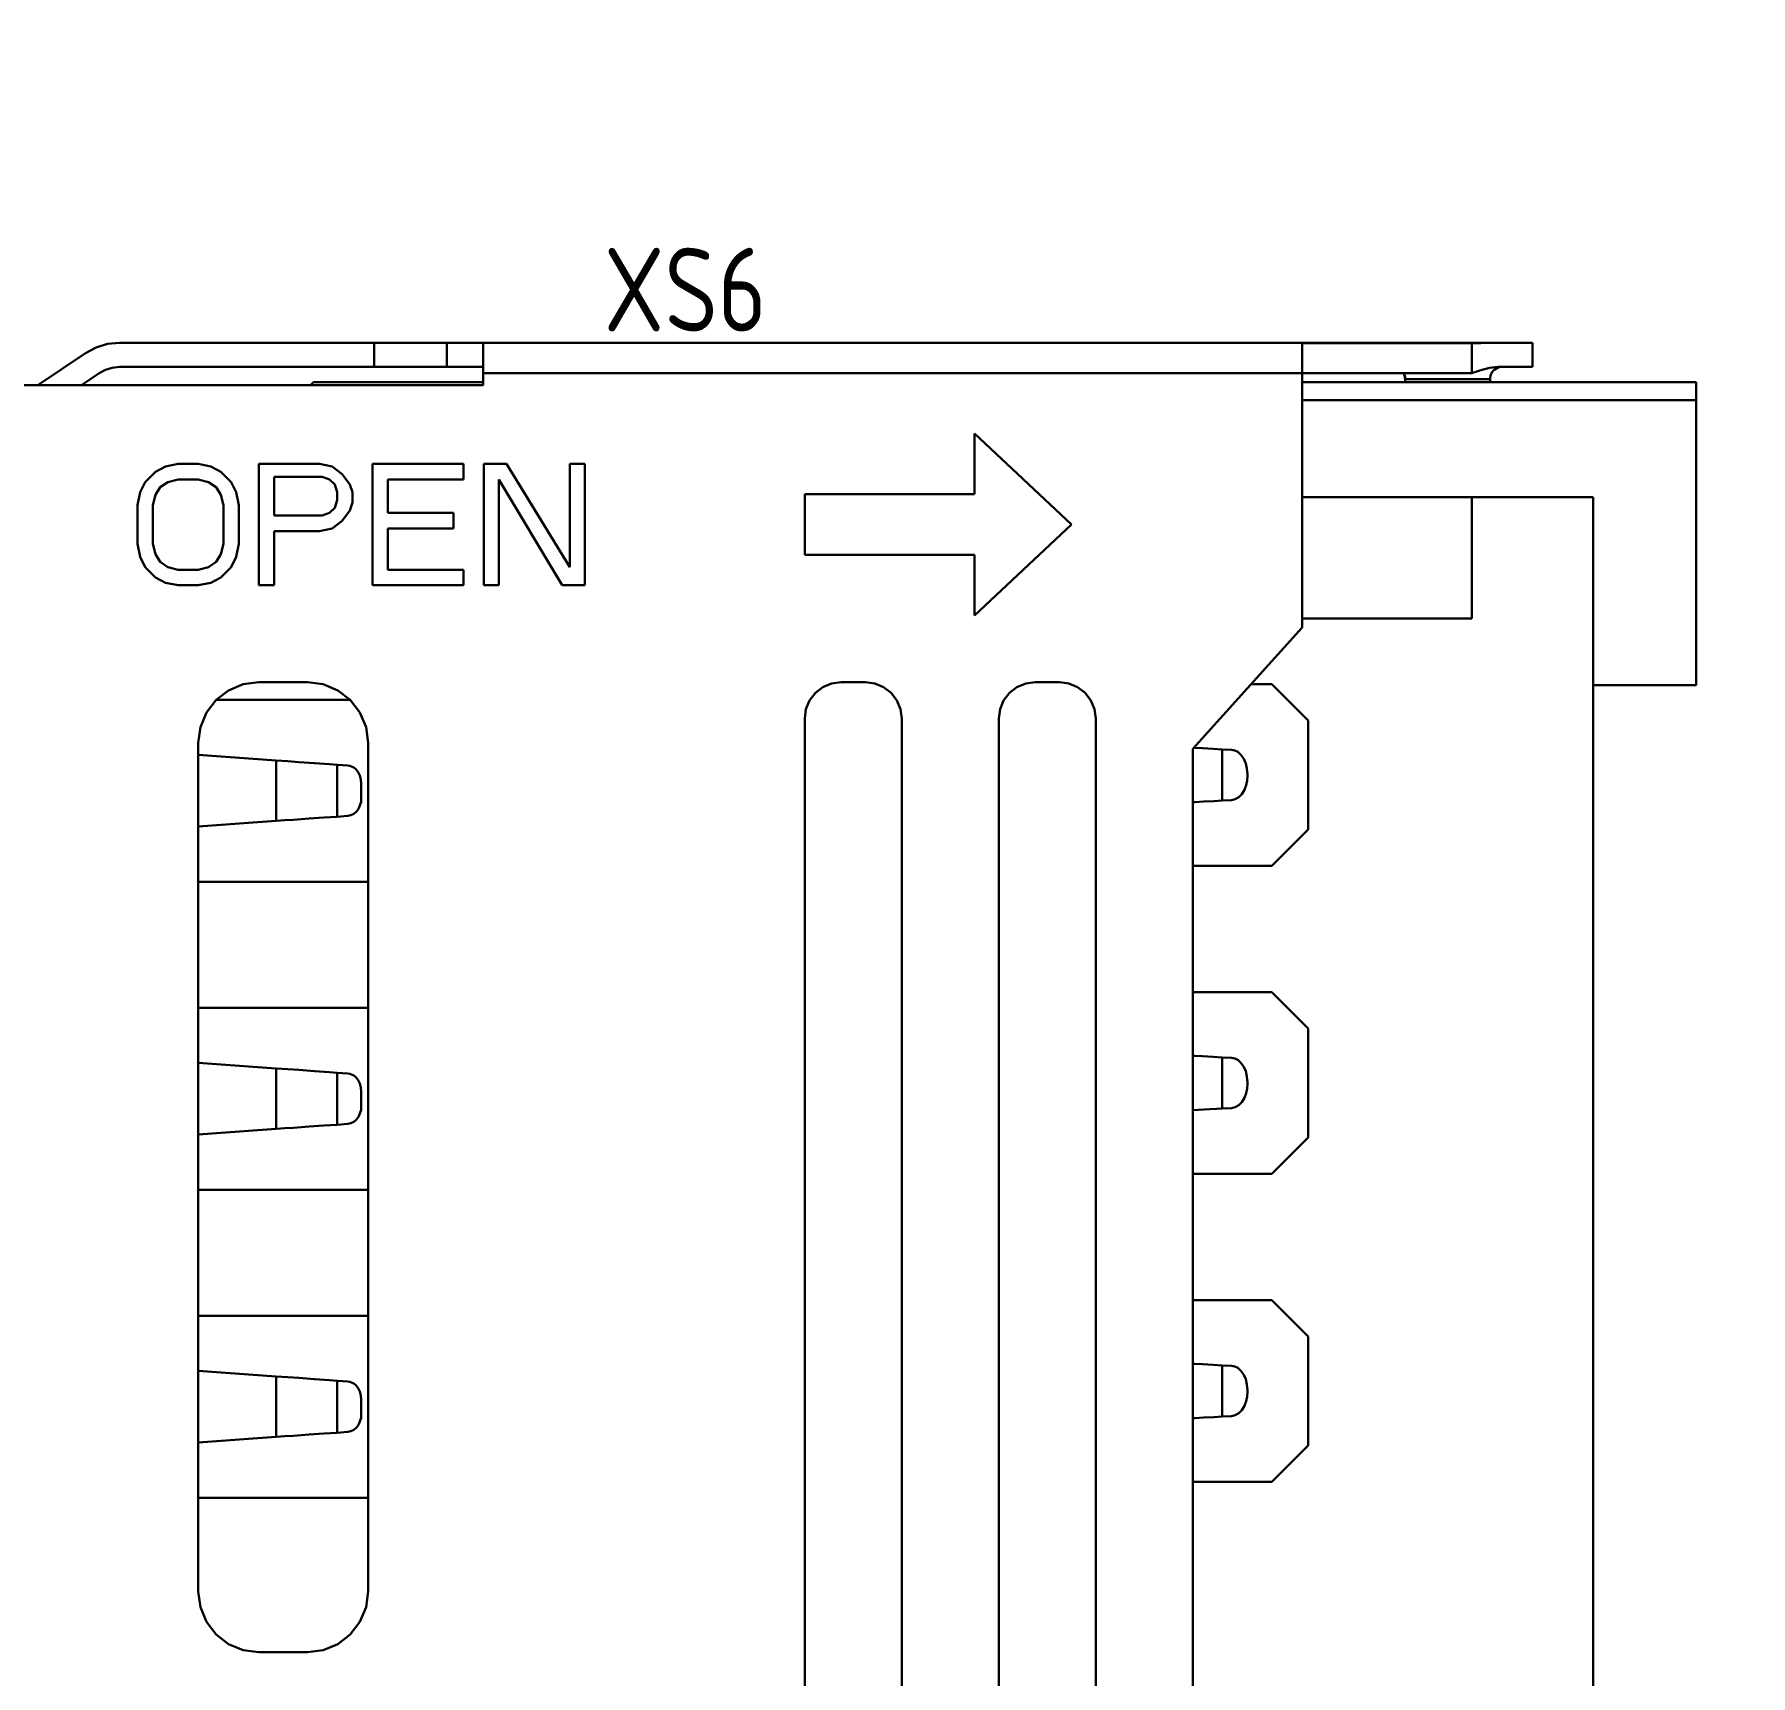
# Model space of a CAD drawing. Extents: x 346 to 4955, y 45 to 639.
# Drawn here: x 3518.2 to 3546.5, y 341.51 to 368.59 of the extents above; entities that cross this region are included whole.
import ezdxf

# ---------------------------------------------------------------- set-up
doc = ezdxf.new("R2010")
doc.units = 0
doc.header["$MEASUREMENT"] = 0
doc.layers.get('0').update_dxf_attribs({"linetype": 'CONTINUOUS'})
doc.layers.get('DEFPOINTS').update_dxf_attribs({"linetype": 'CONTINUOUS'})
doc.styles.add('GOST type A0', font='gost.TTF', dxfattribs={"oblique": 15, "height": 3.5})
doc.dimstyles.new('GOST type A', dxfattribs={"dimtxt": 3.5, "dimasz": 3, "dimexe": 2, "dimexo": 0, "dimgap": 1, "dimtad": 1, "dimtoh": 1, "dimtxsty": 'GOST type A0', "dimcen": 0, "dimazin": 2, "dimtfac": 1, "dimtmove": 0, "dimatfit": 3, "dimfxl": 1, "dimarcsym": 0})

# ---------------------------------------------------------------- blocks, each defined once
blk = doc.blocks.new('*D6')
at = {"color": 0, "lineweight": -2, "transparency": 16777216}
for p, q in [((3545.372, 570.79), (3571.552, 570.79)), ((3569.552, 567.79), (3569.552, 223.79)), ((3545.372, 220.79), (3571.552, 220.79))]:
    blk.add_line(p, q, dxfattribs=at)
at = {"color": 0, "transparency": 16777216}
for points in [[(3569.052, 567.79), (3570.052, 567.79), (3569.552, 570.79)], [(3569.052, 223.79), (3570.052, 223.79), (3569.552, 220.79)]]:
    blk.add_solid(points, dxfattribs=at)
at = {"layer": 'DEFPOINTS', "color": 0, "transparency": 16777216}
for p in [(3545.372, 570.79), (3545.372, 220.79), (3569.552, 220.79)]:
    blk.add_point(p, dxfattribs=at)
at = {"color": 0, "transparency": 16777216, "insert": (3566.8, 395.79), "char_height": 3.5, "attachment_point": 5, "rotation": 90, "style": 'GOST type A0'}
blk.add_mtext('350', dxfattribs=at)

msp = doc.modelspace()

# ---------------------------------------------------------------- linework, layer by layer
at = {"color": 7, "lineweight": 30}
for p, q in [((3519.214, 363.422), (3519.042, 363.33)), ((3519.214, 363.422), (3519.042, 363.33)), ((3519.214, 363.422), (3519.042, 363.33)), ((3519.214, 363.422), (3519.042, 363.33)), ((3519.404, 363.48), (3519.214, 363.422)), ((3519.404, 363.48), (3519.214, 363.422)), ((3519.404, 363.48), (3519.214, 363.422)), ((3519.404, 363.48), (3519.214, 363.422)), ((3519.6, 363.5), (3519.404, 363.48)), ((3519.6, 363.5), (3519.404, 363.48)), ((3519.6, 363.5), (3519.404, 363.48)), ((3519.6, 363.5), (3519.404, 363.48)), ((3542.9, 363.5), (3519.6, 363.5)), ((3523.8, 363.5), (3519.6, 363.5)), ((3542.9, 363.5), (3519.6, 363.5)), ((3523.8, 363.5), (3519.6, 363.5)), ((3523.8, 363.5), (3523.8, 363.1)), ((3523.8, 363.5), (3525, 363.5)), ((3523.8, 363.5), (3523.8, 363.1)), ((3523.8, 363.5), (3525, 363.5)), ((3525.156, 363.5), (3525, 363.5)), ((3525, 363.5), (3525, 363.1)), ((3525.156, 363.5), (3525, 363.5)), ((3525, 363.5), (3525, 363.1)), ((3525.3, 363.5), (3525.156, 363.5)), ((3525.3, 363.5), (3525.156, 363.5)), ((3525.424, 363.5), (3525.3, 363.5)), ((3525.424, 363.5), (3525.3, 363.5)), ((3525.52, 363.5), (3525.424, 363.5)), ((3525.52, 363.5), (3525.424, 363.5)), ((3525.58, 363.5), (3525.52, 363.5)), ((3525.58, 363.5), (3525.52, 363.5)), ((3525.58, 363.5), (3525.6, 363.5)), ((3525.58, 363.5), (3525.6, 363.5)), ((3525.6, 363.5), (3542.336, 363.5)), ((3525.6, 363.5), (3525.6, 363.484)), ((3525.6, 363.5), (3542.336, 363.5)), ((3525.6, 363.5), (3525.6, 363.484)), ((3525.6, 363.484), (3525.6, 363.13)), ((3525.6, 363.484), (3525.6, 363.434)), ((3525.6, 363.484), (3525.6, 363.13)), ((3525.6, 363.484), (3525.6, 363.434)), ((3525.6, 363.434), (3525.6, 363.354)), ((3525.6, 363.434), (3525.6, 363.354)), ((3541.9, 363.49), (3539.1, 363.49)), ((3539.1, 363.49), (3539.1, 363.444)), ((3541.9, 363.49), (3539.1, 363.49)), ((3539.1, 363.49), (3539.1, 363.444)), ((3539.1, 363.444), (3539.1, 363.136)), ((3539.1, 363.444), (3539.1, 363.366)), ((3539.1, 363.444), (3539.1, 363.136)), ((3539.1, 363.444), (3539.1, 363.366)), ((3542.05, 363.492), (3541.9, 363.49)), ((3542.05, 363.492), (3541.9, 363.49)), ((3541.9, 363.49), (3541.9, 363)), ((3541.9, 363.49), (3541.9, 363)), ((3542.196, 363.498), (3542.05, 363.492)), ((3542.196, 363.498), (3542.05, 363.492)), ((3542.336, 363.5), (3542.196, 363.498)), ((3542.336, 363.5), (3542.196, 363.498)), ((3542.568, 363.5), (3542.336, 363.5)), ((3542.568, 363.5), (3542.336, 363.5)), ((3542.748, 363.5), (3542.568, 363.5)), ((3542.748, 363.5), (3542.568, 363.5)), ((3542.86, 363.5), (3542.748, 363.5)), ((3542.86, 363.5), (3542.748, 363.5)), ((3542.86, 363.5), (3542.9, 363.5)), ((3542.86, 363.5), (3542.9, 363.5)), ((3542.9, 363.1), (3542.9, 363.5)), ((3542.9, 363.5), (3542.9, 363.1)), ((3542.9, 363.1), (3542.9, 363.5)), ((3542.9, 363.5), (3542.9, 363.1)), ((3519.042, 363.33), (3518.254, 362.8)), ((3519.042, 363.33), (3518.254, 362.8)), ((3519.042, 363.33), (3518.254, 362.8)), ((3519.042, 363.33), (3518.254, 362.8)), ((3525.6, 363.354), (3525.6, 363.25)), ((3525.6, 363.354), (3525.6, 363.25)), ((3525.6, 363.25), (3525.6, 363.13)), ((3525.6, 363.25), (3525.6, 363.13)), ((3525.6, 363.13), (3525.6, 363)), ((3525.6, 363.13), (3525.6, 363)), ((3539.1, 363.366), (3539.1, 363.26)), ((3539.1, 363.366), (3539.1, 363.26)), ((3539.1, 363.26), (3539.1, 363.136)), ((3539.1, 363.26), (3539.1, 363.136)), ((3539.1, 363.136), (3539.1, 363)), ((3539.1, 363.136), (3539.1, 363)), ((3519.264, 362.998), (3518.972, 362.8)), ((3519.264, 362.998), (3518.972, 362.8)), ((3519.368, 363.054), (3519.264, 362.998)), ((3519.368, 363.054), (3519.264, 362.998)), ((3519.482, 363.088), (3519.368, 363.054)), ((3519.482, 363.088), (3519.368, 363.054)), ((3519.6, 363.1), (3519.482, 363.088)), ((3519.6, 363.1), (3519.482, 363.088)), ((3523.8, 363.1), (3519.6, 363.1)), ((3523.8, 363.1), (3519.6, 363.1)), ((3522.8, 362.85), (3522.75, 362.8)), ((3522.8, 362.85), (3522.75, 362.8)), ((3525.6, 362.85), (3522.8, 362.85)), ((3525.6, 362.85), (3522.8, 362.85)), ((3523.8, 363.1), (3525, 363.1)), ((3523.8, 363.1), (3525, 363.1)), ((3525.156, 363.1), (3525, 363.1)), ((3525.156, 363.1), (3525, 363.1)), ((3525.3, 363.1), (3525.156, 363.1)), ((3525.3, 363.1), (3525.156, 363.1)), ((3525.424, 363.1), (3525.3, 363.1)), ((3525.424, 363.1), (3525.3, 363.1)), ((3525.52, 363.1), (3525.424, 363.1)), ((3525.52, 363.1), (3525.424, 363.1)), ((3525.58, 363.1), (3525.52, 363.1)), ((3525.58, 363.1), (3525.52, 363.1)), ((3525.58, 363.1), (3525.6, 363.1)), ((3525.58, 363.1), (3525.6, 363.1)), ((3525.6, 363), (3525.6, 362.8)), ((3525.6, 363), (3539.1, 363)), ((3525.6, 363), (3525.6, 362.8)), ((3525.6, 363), (3539.1, 363)), ((3539.1, 363), (3539.1, 358.8)), ((3541.9, 363), (3539.1, 363)), ((3539.1, 363), (3539.1, 358.8)), ((3541.9, 363), (3539.1, 363)), ((3539.1, 362.85), (3545.6, 362.85)), ((3539.1, 362.85), (3545.6, 362.85)), ((3540.772, 363), (3540.776, 362.994)), ((3540.772, 363), (3540.776, 362.994)), ((3540.774, 363), (3540.786, 362.982)), ((3540.774, 363), (3540.786, 362.982)), ((3540.776, 362.994), (3540.784, 362.978)), ((3540.776, 362.994), (3540.784, 362.978)), ((3540.784, 362.978), (3540.794, 362.95)), ((3540.784, 362.978), (3540.794, 362.95)), ((3540.786, 362.982), (3540.786, 362.978)), ((3540.786, 362.982), (3540.786, 362.978)), ((3540.786, 362.978), (3540.798, 362.942)), ((3540.786, 362.978), (3540.798, 362.942)), ((3540.794, 362.95), (3540.796, 362.94)), ((3540.794, 362.95), (3540.796, 362.94)), ((3540.796, 362.94), (3540.798, 362.92)), ((3540.796, 362.94), (3540.798, 362.92)), ((3540.798, 362.942), (3540.8, 362.94)), ((3540.798, 362.942), (3540.8, 362.94)), ((3540.798, 362.92), (3540.8, 362.9)), ((3540.798, 362.92), (3540.8, 362.9)), ((3540.8, 362.94), (3540.802, 362.92)), ((3540.8, 362.94), (3540.802, 362.92)), ((3540.8, 362.9), (3540.8, 362.85)), ((3540.8, 362.9), (3540.8, 362.9)), ((3540.802, 362.9), (3540.8, 362.9)), ((3540.8, 362.9), (3540.8, 362.85)), ((3540.8, 362.9), (3540.8, 362.9)), ((3540.802, 362.9), (3540.8, 362.9)), ((3540.802, 362.92), (3540.802, 362.9)), ((3540.802, 362.92), (3540.802, 362.9)), ((3540.842, 362.9), (3540.802, 362.9)), ((3540.802, 362.9), (3540.802, 362.9)), ((3540.842, 362.9), (3540.802, 362.9)), ((3540.802, 362.9), (3540.802, 362.9)), ((3540.922, 362.9), (3540.842, 362.9)), ((3540.922, 362.9), (3540.842, 362.9)), ((3541.04, 362.9), (3540.922, 362.9)), ((3541.04, 362.9), (3540.922, 362.9)), ((3541.188, 362.9), (3541.04, 362.9)), ((3541.188, 362.9), (3541.04, 362.9)), ((3541.356, 362.9), (3541.188, 362.9)), ((3541.356, 362.9), (3541.188, 362.9)), ((3541.532, 362.9), (3541.356, 362.9)), ((3541.532, 362.9), (3541.356, 362.9)), ((3541.706, 362.9), (3541.532, 362.9)), ((3541.706, 362.9), (3541.532, 362.9)), ((3541.868, 362.9), (3541.706, 362.9)), ((3541.868, 362.9), (3541.706, 362.9)), ((3542.006, 362.9), (3541.868, 362.9)), ((3542.006, 362.9), (3541.868, 362.9)), ((3542.046, 363.046), (3541.9, 363)), ((3542.046, 363.046), (3541.9, 363)), ((3542.112, 362.9), (3542.006, 362.9)), ((3542.112, 362.9), (3542.006, 362.9)), ((3542.192, 363.084), (3542.046, 363.046)), ((3542.192, 363.084), (3542.046, 363.046)), ((3542.178, 362.9), (3542.112, 362.9)), ((3542.178, 362.9), (3542.112, 362.9)), ((3542.178, 362.9), (3542.2, 362.9)), ((3542.178, 362.9), (3542.2, 362.9)), ((3542.336, 363.1), (3542.192, 363.084)), ((3542.336, 363.1), (3542.192, 363.084)), ((3542.2, 362.92), (3542.204, 362.94)), ((3542.204, 362.94), (3542.2, 362.92)), ((3542.2, 362.92), (3542.204, 362.94)), ((3542.204, 362.94), (3542.2, 362.92)), ((3542.2, 362.85), (3542.2, 362.92)), ((3542.2, 362.92), (3542.2, 362.9)), ((3542.2, 362.85), (3542.2, 362.92)), ((3542.2, 362.92), (3542.2, 362.9)), ((3542.2, 362.9), (3542.2, 362.85)), ((3542.2, 362.9), (3542.2, 362.85)), ((3545.6, 362.85), (3542.2, 362.85)), ((3545.6, 362.85), (3542.2, 362.85)), ((3542.204, 362.94), (3542.206, 362.95)), ((3542.206, 362.95), (3542.204, 362.94)), ((3542.204, 362.94), (3542.206, 362.95)), ((3542.206, 362.95), (3542.204, 362.94)), ((3542.206, 362.95), (3542.216, 362.978)), ((3542.216, 362.978), (3542.206, 362.95)), ((3542.206, 362.95), (3542.216, 362.978)), ((3542.216, 362.978), (3542.206, 362.95)), ((3542.216, 362.978), (3542.222, 362.994)), ((3542.222, 362.994), (3542.216, 362.978)), ((3542.216, 362.978), (3542.222, 362.994)), ((3542.222, 362.994), (3542.216, 362.978)), ((3542.222, 362.994), (3542.238, 363.018)), ((3542.238, 363.018), (3542.222, 362.994)), ((3542.222, 362.994), (3542.238, 363.018)), ((3542.238, 363.018), (3542.222, 362.994)), ((3542.238, 363.018), (3542.248, 363.03)), ((3542.248, 363.03), (3542.238, 363.018)), ((3542.238, 363.018), (3542.248, 363.03)), ((3542.248, 363.03), (3542.238, 363.018)), ((3542.248, 363.03), (3542.268, 363.052)), ((3542.268, 363.052), (3542.248, 363.03)), ((3542.248, 363.03), (3542.268, 363.052)), ((3542.268, 363.052), (3542.248, 363.03)), ((3542.268, 363.052), (3542.28, 363.06)), ((3542.28, 363.06), (3542.268, 363.052)), ((3542.268, 363.052), (3542.28, 363.06)), ((3542.28, 363.06), (3542.268, 363.052)), ((3542.28, 363.06), (3542.306, 363.076)), ((3542.306, 363.076), (3542.28, 363.06)), ((3542.28, 363.06), (3542.306, 363.076)), ((3542.306, 363.076), (3542.28, 363.06)), ((3542.306, 363.076), (3542.318, 363.082)), ((3542.318, 363.082), (3542.306, 363.076)), ((3542.306, 363.076), (3542.318, 363.082)), ((3542.318, 363.082), (3542.306, 363.076)), ((3542.318, 363.082), (3542.35, 363.094)), ((3542.35, 363.094), (3542.318, 363.082)), ((3542.318, 363.082), (3542.35, 363.094)), ((3542.35, 363.094), (3542.318, 363.082)), ((3542.568, 363.1), (3542.336, 363.1)), ((3542.336, 363.1), (3542.336, 363.1)), ((3542.568, 363.1), (3542.336, 363.1)), ((3542.336, 363.1), (3542.336, 363.1)), ((3542.35, 363.094), (3542.358, 363.096)), ((3542.358, 363.096), (3542.35, 363.094)), ((3542.35, 363.094), (3542.358, 363.096)), ((3542.358, 363.096), (3542.35, 363.094)), ((3542.358, 363.096), (3542.38, 363.1)), ((3542.38, 363.1), (3542.358, 363.096)), ((3542.358, 363.096), (3542.38, 363.1)), ((3542.38, 363.1), (3542.358, 363.096)), ((3542.38, 363.1), (3542.9, 363.1)), ((3542.4, 363.1), (3542.38, 363.1)), ((3542.38, 363.1), (3542.38, 363.1)), ((3542.38, 363.1), (3542.9, 363.1)), ((3542.4, 363.1), (3542.38, 363.1)), ((3542.38, 363.1), (3542.38, 363.1)), ((3542.748, 363.1), (3542.568, 363.1)), ((3542.748, 363.1), (3542.568, 363.1)), ((3542.86, 363.1), (3542.748, 363.1)), ((3542.86, 363.1), (3542.748, 363.1)), ((3542.86, 363.1), (3542.9, 363.1)), ((3542.86, 363.1), (3542.9, 363.1)), ((3545.6, 357.85), (3545.6, 362.85)), ((3545.6, 362.85), (3545.6, 362.55)), ((3545.6, 357.85), (3545.6, 362.85)), ((3545.6, 362.85), (3545.6, 362.55)), ((3515.8, 362.8), (3525.6, 362.8)), ((3515.8, 362.8), (3525.6, 362.8)), ((3518.254, 362.8), (3518.15, 362.8)), ((3518.254, 362.8), (3518.15, 362.8)), ((3539.1, 362.55), (3545.6, 362.55)), ((3539.1, 362.55), (3545.6, 362.55)), ((3545.6, 362.55), (3545.6, 357.85)), ((3545.6, 362.55), (3545.6, 357.85)), ((3533.7, 362), (3535.3, 360.5)), ((3533.7, 362), (3533.7, 361)), ((3533.7, 362), (3535.3, 360.5)), ((3533.7, 362), (3533.7, 361)), ((3520.358, 361.458), (3520.192, 361.372)), ((3520.358, 361.458), (3520.192, 361.372)), ((3520.566, 361.5), (3520.358, 361.458)), ((3520.566, 361.5), (3520.358, 361.458)), ((3520.9, 361.5), (3520.566, 361.5)), ((3520.9, 361.5), (3520.566, 361.5)), ((3520.9, 361.5), (3521.108, 361.458)), ((3520.9, 361.5), (3521.108, 361.458)), ((3521.108, 361.458), (3521.274, 361.372)), ((3521.108, 361.458), (3521.274, 361.372)), ((3522.9, 361.5), (3521.9, 361.5)), ((3521.9, 361.5), (3521.9, 359.5)), ((3522.9, 361.5), (3521.9, 361.5)), ((3521.9, 361.5), (3521.9, 359.5)), ((3522.9, 361.5), (3523.108, 361.458)), ((3522.9, 361.5), (3523.108, 361.458)), ((3523.108, 361.458), (3523.274, 361.33)), ((3523.108, 361.458), (3523.274, 361.33)), ((3523.774, 361.5), (3525.274, 361.5)), ((3523.774, 361.5), (3523.774, 359.5)), ((3523.774, 361.5), (3525.274, 361.5)), ((3523.774, 361.5), (3523.774, 359.5)), ((3525.274, 361.5), (3525.274, 361.244)), ((3525.274, 361.5), (3525.274, 361.244)), ((3525.984, 361.5), (3525.608, 361.5)), ((3525.608, 361.5), (3525.608, 359.5)), ((3525.984, 361.5), (3525.608, 361.5)), ((3525.608, 361.5), (3525.608, 359.5)), ((3525.984, 361.5), (3527.024, 359.798)), ((3525.984, 361.5), (3527.024, 359.798)), ((3527.274, 361.5), (3527.024, 361.5)), ((3527.024, 361.5), (3527.024, 359.798)), ((3527.274, 361.5), (3527.024, 361.5)), ((3527.024, 361.5), (3527.024, 359.798)), ((3527.274, 361.5), (3527.274, 359.5)), ((3527.274, 361.5), (3527.274, 359.5)), ((3520.024, 361.202), (3519.942, 361.032)), ((3520.024, 361.202), (3519.942, 361.032)), ((3520.192, 361.372), (3520.024, 361.202)), ((3520.192, 361.372), (3520.024, 361.202)), ((3520.4, 361.202), (3520.274, 361.118)), ((3520.4, 361.202), (3520.274, 361.118)), ((3520.566, 361.244), (3520.4, 361.202)), ((3520.566, 361.244), (3520.4, 361.202)), ((3520.9, 361.244), (3520.566, 361.244)), ((3520.9, 361.244), (3520.566, 361.244)), ((3520.9, 361.244), (3521.066, 361.202)), ((3520.9, 361.244), (3521.066, 361.202)), ((3521.066, 361.202), (3521.192, 361.118)), ((3521.066, 361.202), (3521.192, 361.118)), ((3521.274, 361.372), (3521.442, 361.202)), ((3521.274, 361.372), (3521.442, 361.202)), ((3521.442, 361.202), (3521.524, 361.032)), ((3521.442, 361.202), (3521.524, 361.032)), ((3522.942, 361.288), (3522.15, 361.288)), ((3522.15, 361.288), (3522.15, 360.65)), ((3522.942, 361.288), (3522.15, 361.288)), ((3522.15, 361.288), (3522.15, 360.65)), ((3522.942, 361.288), (3523.066, 361.244)), ((3522.942, 361.288), (3523.066, 361.244)), ((3523.066, 361.244), (3523.15, 361.16)), ((3523.066, 361.244), (3523.15, 361.16)), ((3523.15, 361.16), (3523.192, 361.032)), ((3523.15, 361.16), (3523.192, 361.032)), ((3523.274, 361.33), (3523.4, 361.16)), ((3523.274, 361.33), (3523.4, 361.16)), ((3523.4, 361.16), (3523.442, 361.032)), ((3523.4, 361.16), (3523.442, 361.032)), ((3524.024, 361.244), (3525.274, 361.244)), ((3524.024, 361.244), (3524.024, 360.692)), ((3524.024, 361.244), (3525.274, 361.244)), ((3524.024, 361.244), (3524.024, 360.692)), ((3525.858, 361.244), (3525.858, 359.5)), ((3525.858, 361.244), (3526.9, 359.5)), ((3525.858, 361.244), (3525.858, 359.5)), ((3525.858, 361.244), (3526.9, 359.5)), ((3519.942, 361.032), (3519.9, 360.82)), ((3519.942, 361.032), (3519.9, 360.82)), ((3520.192, 360.99), (3520.15, 360.82)), ((3520.192, 360.99), (3520.15, 360.82)), ((3520.274, 361.118), (3520.192, 360.99)), ((3520.274, 361.118), (3520.192, 360.99)), ((3521.192, 361.118), (3521.274, 360.99)), ((3521.192, 361.118), (3521.274, 360.99)), ((3521.274, 360.99), (3521.316, 360.82)), ((3521.274, 360.99), (3521.316, 360.82)), ((3521.524, 361.032), (3521.566, 360.82)), ((3521.524, 361.032), (3521.566, 360.82)), ((3523.192, 360.904), (3523.15, 360.776)), ((3523.192, 360.904), (3523.15, 360.776)), ((3523.192, 361.032), (3523.192, 360.904)), ((3523.192, 361.032), (3523.192, 360.904)), ((3523.442, 360.862), (3523.4, 360.734)), ((3523.442, 360.862), (3523.4, 360.734)), ((3523.442, 361.032), (3523.442, 360.862)), ((3523.442, 361.032), (3523.442, 360.862)), ((3530.9, 361), (3533.7, 361)), ((3530.9, 361), (3530.9, 360)), ((3530.9, 361), (3533.7, 361)), ((3530.9, 361), (3530.9, 360)), ((3539.1, 360.95), (3543.9, 360.95)), ((3539.1, 360.95), (3543.9, 360.95)), ((3541.9, 360.95), (3541.9, 358.95)), ((3541.9, 360.95), (3541.9, 358.95)), ((3543.9, 360.95), (3543.9, 357.85)), ((3543.9, 360.95), (3543.9, 357.85)), ((3519.9, 360.82), (3519.9, 360.182)), ((3519.9, 360.82), (3519.9, 360.182)), ((3520.15, 360.82), (3520.15, 360.182)), ((3520.15, 360.82), (3520.15, 360.182)), ((3521.316, 360.82), (3521.316, 360.182)), ((3521.316, 360.82), (3521.316, 360.182)), ((3521.566, 360.82), (3521.566, 360.182)), ((3521.566, 360.82), (3521.566, 360.182)), ((3522.15, 360.65), (3522.942, 360.65)), ((3522.15, 360.65), (3522.942, 360.65)), ((3523.066, 360.692), (3522.942, 360.65)), ((3523.066, 360.692), (3522.942, 360.65)), ((3523.15, 360.776), (3523.066, 360.692)), ((3523.15, 360.776), (3523.066, 360.692)), ((3523.4, 360.734), (3523.274, 360.564)), ((3523.4, 360.734), (3523.274, 360.564)), ((3524.024, 360.692), (3525.108, 360.692)), ((3524.024, 360.692), (3525.108, 360.692)), ((3525.108, 360.692), (3525.108, 360.436)), ((3525.108, 360.692), (3525.108, 360.436)), ((3522.15, 360.394), (3522.15, 359.5)), ((3522.9, 360.394), (3522.15, 360.394)), ((3522.15, 360.394), (3522.15, 359.5)), ((3522.9, 360.394), (3522.15, 360.394)), ((3523.108, 360.436), (3522.9, 360.394)), ((3523.108, 360.436), (3522.9, 360.394)), ((3523.274, 360.564), (3523.108, 360.436)), ((3523.274, 360.564), (3523.108, 360.436)), ((3524.024, 360.436), (3524.024, 359.756)), ((3524.024, 360.436), (3525.108, 360.436)), ((3524.024, 360.436), (3524.024, 359.756)), ((3524.024, 360.436), (3525.108, 360.436)), ((3535.3, 360.5), (3533.7, 359)), ((3535.3, 360.5), (3533.7, 359)), ((3519.9, 360.182), (3519.942, 359.968)), ((3519.9, 360.182), (3519.942, 359.968)), ((3520.15, 360.182), (3520.192, 360.01)), ((3520.15, 360.182), (3520.192, 360.01)), ((3520.192, 360.01), (3520.274, 359.884)), ((3520.192, 360.01), (3520.274, 359.884)), ((3521.274, 360.01), (3521.192, 359.884)), ((3521.274, 360.01), (3521.192, 359.884)), ((3521.316, 360.182), (3521.274, 360.01)), ((3521.316, 360.182), (3521.274, 360.01)), ((3521.566, 360.182), (3521.524, 359.968)), ((3521.566, 360.182), (3521.524, 359.968)), ((3519.942, 359.968), (3520.024, 359.798)), ((3519.942, 359.968), (3520.024, 359.798)), ((3520.024, 359.798), (3520.192, 359.628)), ((3520.024, 359.798), (3520.192, 359.628)), ((3520.274, 359.884), (3520.4, 359.798)), ((3520.274, 359.884), (3520.4, 359.798)), ((3520.4, 359.798), (3520.566, 359.756)), ((3520.4, 359.798), (3520.566, 359.756)), ((3520.566, 359.756), (3520.9, 359.756)), ((3520.566, 359.756), (3520.9, 359.756)), ((3521.066, 359.798), (3520.9, 359.756)), ((3521.066, 359.798), (3520.9, 359.756)), ((3521.192, 359.884), (3521.066, 359.798)), ((3521.192, 359.884), (3521.066, 359.798)), ((3521.442, 359.798), (3521.274, 359.628)), ((3521.442, 359.798), (3521.274, 359.628)), ((3521.524, 359.968), (3521.442, 359.798)), ((3521.524, 359.968), (3521.442, 359.798)), ((3524.024, 359.756), (3525.274, 359.756)), ((3524.024, 359.756), (3525.274, 359.756)), ((3525.274, 359.756), (3525.274, 359.5)), ((3525.274, 359.756), (3525.274, 359.5)), ((3530.9, 360), (3533.7, 360)), ((3530.9, 360), (3533.7, 360)), ((3533.7, 360), (3533.7, 359)), ((3533.7, 360), (3533.7, 359)), ((3520.192, 359.628), (3520.358, 359.542)), ((3520.192, 359.628), (3520.358, 359.542)), ((3520.358, 359.542), (3520.566, 359.5)), ((3520.358, 359.542), (3520.566, 359.5)), ((3520.9, 359.5), (3520.566, 359.5)), ((3520.9, 359.5), (3520.566, 359.5)), ((3521.108, 359.542), (3520.9, 359.5)), ((3521.108, 359.542), (3520.9, 359.5)), ((3521.274, 359.628), (3521.108, 359.542)), ((3521.274, 359.628), (3521.108, 359.542)), ((3522.15, 359.5), (3521.9, 359.5)), ((3522.15, 359.5), (3521.9, 359.5)), ((3523.774, 359.5), (3525.274, 359.5)), ((3523.774, 359.5), (3525.274, 359.5)), ((3525.858, 359.5), (3525.608, 359.5)), ((3525.858, 359.5), (3525.608, 359.5)), ((3527.274, 359.5), (3526.9, 359.5)), ((3527.274, 359.5), (3526.9, 359.5)), ((3541.9, 358.95), (3539.1, 358.95)), ((3541.9, 358.95), (3539.1, 358.95)), ((3539.1, 358.8), (3537.3, 356.8)), ((3539.1, 358.8), (3537.3, 356.8)), ((3521.4, 357.766), (3521.192, 357.608)), ((3521.4, 357.766), (3521.192, 357.608)), ((3521.642, 357.866), (3521.4, 357.766)), ((3521.642, 357.866), (3521.4, 357.766)), ((3521.9, 357.9), (3521.642, 357.866)), ((3521.9, 357.9), (3521.642, 357.866)), ((3522.7, 357.9), (3521.9, 357.9)), ((3522.7, 357.9), (3521.9, 357.9)), ((3522.7, 357.9), (3522.958, 357.866)), ((3522.7, 357.9), (3522.958, 357.866)), ((3522.958, 357.866), (3523.2, 357.766)), ((3522.958, 357.866), (3523.2, 357.766)), ((3523.2, 357.766), (3523.406, 357.608)), ((3523.2, 357.766), (3523.406, 357.608)), ((3531.2, 357.82), (3531.076, 357.724)), ((3531.2, 357.82), (3531.076, 357.724)), ((3531.344, 357.88), (3531.2, 357.82)), ((3531.344, 357.88), (3531.2, 357.82)), ((3531.5, 357.9), (3531.344, 357.88)), ((3531.5, 357.9), (3531.344, 357.88)), ((3531.5, 357.9), (3531.9, 357.9)), ((3531.5, 357.9), (3531.9, 357.9)), ((3531.9, 357.9), (3532.056, 357.88)), ((3531.9, 357.9), (3532.056, 357.88)), ((3532.056, 357.88), (3532.2, 357.82)), ((3532.056, 357.88), (3532.2, 357.82)), ((3532.2, 357.82), (3532.324, 357.724)), ((3532.2, 357.82), (3532.324, 357.724)), ((3534.4, 357.82), (3534.276, 357.724)), ((3534.4, 357.82), (3534.276, 357.724)), ((3534.544, 357.88), (3534.4, 357.82)), ((3534.544, 357.88), (3534.4, 357.82)), ((3534.7, 357.9), (3534.544, 357.88)), ((3534.7, 357.9), (3534.544, 357.88)), ((3535.1, 357.9), (3534.7, 357.9)), ((3535.1, 357.9), (3534.7, 357.9)), ((3535.1, 357.9), (3535.256, 357.88)), ((3535.1, 357.9), (3535.256, 357.88)), ((3535.256, 357.88), (3535.4, 357.82)), ((3535.256, 357.88), (3535.4, 357.82)), ((3535.4, 357.82), (3535.524, 357.724)), ((3535.4, 357.82), (3535.524, 357.724)), ((3538.6, 357.87), (3538.262, 357.87)), ((3538.6, 357.87), (3538.262, 357.87)), ((3538.6, 357.87), (3539.2, 357.27)), ((3538.6, 357.87), (3539.2, 357.27)), ((3543.9, 339.75), (3543.9, 357.85)), ((3543.9, 357.85), (3545.6, 357.85)), ((3543.9, 357.85), (3543.9, 339.75)), ((3545.6, 357.85), (3543.9, 357.85)), ((3543.9, 339.75), (3543.9, 357.85)), ((3543.9, 357.85), (3545.6, 357.85)), ((3543.9, 357.85), (3543.9, 339.75)), ((3545.6, 357.85), (3543.9, 357.85)), ((3521.192, 357.608), (3521.034, 357.4)), ((3521.192, 357.608), (3521.034, 357.4)), ((3523.404, 357.61), (3521.196, 357.61)), ((3523.404, 357.61), (3521.196, 357.61)), ((3523.406, 357.608), (3523.566, 357.4)), ((3523.406, 357.608), (3523.566, 357.4)), ((3530.92, 357.456), (3530.9, 357.3)), ((3530.92, 357.456), (3530.9, 357.3)), ((3530.98, 357.6), (3530.92, 357.456)), ((3530.98, 357.6), (3530.92, 357.456)), ((3531.076, 357.724), (3530.98, 357.6)), ((3531.076, 357.724), (3530.98, 357.6)), ((3532.324, 357.724), (3532.42, 357.6)), ((3532.324, 357.724), (3532.42, 357.6)), ((3532.42, 357.6), (3532.48, 357.456)), ((3532.42, 357.6), (3532.48, 357.456)), ((3532.48, 357.456), (3532.5, 357.3)), ((3532.48, 357.456), (3532.5, 357.3)), ((3534.12, 357.456), (3534.1, 357.3)), ((3534.12, 357.456), (3534.1, 357.3)), ((3534.18, 357.6), (3534.12, 357.456)), ((3534.18, 357.6), (3534.12, 357.456)), ((3534.276, 357.724), (3534.18, 357.6)), ((3534.276, 357.724), (3534.18, 357.6)), ((3535.524, 357.724), (3535.62, 357.6)), ((3535.524, 357.724), (3535.62, 357.6)), ((3535.62, 357.6), (3535.68, 357.456)), ((3535.62, 357.6), (3535.68, 357.456)), ((3535.68, 357.456), (3535.7, 357.3)), ((3535.68, 357.456), (3535.7, 357.3)), ((3521.034, 357.4), (3520.934, 357.16)), ((3521.034, 357.4), (3520.934, 357.16)), ((3523.566, 357.4), (3523.666, 357.16)), ((3523.566, 357.4), (3523.666, 357.16)), ((3530.9, 357.3), (3530.9, 339.5)), ((3530.9, 357.3), (3530.9, 339.5)), ((3532.5, 357.3), (3532.5, 339.5)), ((3532.5, 357.3), (3532.5, 339.5)), ((3534.1, 357.3), (3534.1, 339.5)), ((3534.1, 357.3), (3534.1, 339.5)), ((3535.7, 357.3), (3535.7, 339.5)), ((3535.7, 357.3), (3535.7, 339.5)), ((3539.2, 357.27), (3539.2, 355.47)), ((3539.2, 357.27), (3539.2, 355.47)), ((3520.934, 357.16), (3520.9, 356.9)), ((3520.934, 357.16), (3520.9, 356.9)), ((3520.9, 356.9), (3520.9, 342.9)), ((3520.9, 356.9), (3520.9, 342.9)), ((3523.666, 357.16), (3523.7, 356.9)), ((3523.666, 357.16), (3523.7, 356.9)), ((3523.7, 356.9), (3523.7, 342.9)), ((3523.7, 356.9), (3523.7, 342.9)), ((3520.9, 356.7), (3522.182, 356.61)), ((3520.9, 356.7), (3522.182, 356.61)), ((3522.182, 356.61), (3522.378, 356.596)), ((3522.182, 356.61), (3522.182, 355.612)), ((3522.182, 356.61), (3522.378, 356.596)), ((3522.182, 356.61), (3522.182, 355.612)), ((3537.3, 356.8), (3537.3, 340.8)), ((3537.3, 356.8), (3537.3, 340.8)), ((3537.316, 356.818), (3537.33, 356.818)), ((3537.316, 356.818), (3537.33, 356.818)), ((3537.33, 356.818), (3537.458, 356.81)), ((3537.33, 356.818), (3537.458, 356.81)), ((3537.458, 356.81), (3537.634, 356.802)), ((3537.458, 356.81), (3537.634, 356.802)), ((3537.634, 356.802), (3537.786, 356.792)), ((3537.634, 356.802), (3537.786, 356.792)), ((3537.786, 356.792), (3537.938, 356.784)), ((3537.786, 356.792), (3537.786, 355.948)), ((3537.786, 356.792), (3537.938, 356.784)), ((3537.786, 356.792), (3537.786, 355.948)), ((3537.938, 356.784), (3537.99, 356.774)), ((3537.938, 356.784), (3537.99, 356.774)), ((3537.99, 356.774), (3538.04, 356.75)), ((3537.99, 356.774), (3538.04, 356.75)), ((3538.04, 356.75), (3538.092, 356.704)), ((3538.04, 356.75), (3538.092, 356.704)), ((3538.092, 356.704), (3538.138, 356.638)), ((3538.092, 356.704), (3538.138, 356.638)), ((3538.138, 356.638), (3538.172, 356.562)), ((3538.138, 356.638), (3538.172, 356.562)), ((3522.378, 356.596), (3522.558, 356.584)), ((3522.378, 356.596), (3522.558, 356.584)), ((3522.558, 356.584), (3522.814, 356.566)), ((3522.558, 356.584), (3522.814, 356.566)), ((3522.814, 356.566), (3523.064, 356.548)), ((3522.814, 356.566), (3523.064, 356.548)), ((3523.064, 356.548), (3523.192, 356.538)), ((3523.064, 356.548), (3523.192, 356.538)), ((3523.192, 356.538), (3523.368, 356.526)), ((3523.192, 356.538), (3523.192, 355.682)), ((3523.192, 356.538), (3523.368, 356.526)), ((3523.192, 356.538), (3523.192, 355.682)), ((3523.368, 356.526), (3523.398, 356.522)), ((3523.368, 356.526), (3523.398, 356.522)), ((3523.398, 356.522), (3523.426, 356.512)), ((3523.398, 356.522), (3523.426, 356.512)), ((3523.426, 356.512), (3523.464, 356.492)), ((3523.426, 356.512), (3523.464, 356.492)), ((3523.464, 356.492), (3523.498, 356.464)), ((3523.464, 356.492), (3523.498, 356.464)), ((3523.498, 356.464), (3523.536, 356.418)), ((3523.498, 356.464), (3523.536, 356.418)), ((3523.536, 356.418), (3523.566, 356.36)), ((3523.536, 356.418), (3523.566, 356.36)), ((3523.566, 356.36), (3523.582, 356.296)), ((3523.566, 356.36), (3523.582, 356.296)), ((3538.172, 356.562), (3538.192, 356.476)), ((3538.172, 356.562), (3538.192, 356.476)), ((3538.192, 356.476), (3538.2, 356.384)), ((3538.192, 356.476), (3538.2, 356.384)), ((3538.2, 356.356), (3538.196, 356.278)), ((3538.2, 356.356), (3538.196, 356.278)), ((3538.2, 356.384), (3538.2, 356.356)), ((3538.2, 356.384), (3538.2, 356.356)), ((3523.582, 356.296), (3523.588, 356.226)), ((3523.582, 356.296), (3523.588, 356.226)), ((3523.588, 356.226), (3523.588, 355.994)), ((3523.588, 356.226), (3523.588, 355.994)), ((3538.108, 356.056), (3538.056, 356.004)), ((3538.108, 356.056), (3538.056, 356.004)), ((3538.15, 356.126), (3538.108, 356.056)), ((3538.15, 356.126), (3538.108, 356.056)), ((3538.18, 356.204), (3538.15, 356.126)), ((3538.18, 356.204), (3538.15, 356.126)), ((3538.196, 356.278), (3538.18, 356.204)), ((3538.196, 356.278), (3538.18, 356.204)), ((3523.508, 355.766), (3523.464, 355.73)), ((3523.508, 355.766), (3523.464, 355.73)), ((3523.542, 355.812), (3523.508, 355.766)), ((3523.542, 355.812), (3523.508, 355.766)), ((3523.566, 355.866), (3523.542, 355.812)), ((3523.566, 355.866), (3523.542, 355.812)), ((3523.584, 355.928), (3523.566, 355.866)), ((3523.584, 355.928), (3523.566, 355.866)), ((3523.588, 355.994), (3523.584, 355.928)), ((3523.588, 355.994), (3523.584, 355.928)), ((3537.34, 355.924), (3537.3, 355.922)), ((3537.34, 355.924), (3537.3, 355.922)), ((3537.474, 355.932), (3537.34, 355.924)), ((3537.474, 355.932), (3537.34, 355.924)), ((3537.646, 355.94), (3537.474, 355.932)), ((3537.646, 355.94), (3537.474, 355.932)), ((3537.786, 355.948), (3537.646, 355.94)), ((3537.786, 355.948), (3537.646, 355.94)), ((3537.938, 355.956), (3537.786, 355.948)), ((3537.938, 355.956), (3537.786, 355.948)), ((3538, 355.97), (3537.938, 355.956)), ((3538, 355.97), (3537.938, 355.956)), ((3538.056, 356.004), (3538, 355.97)), ((3538.056, 356.004), (3538, 355.97)), ((3522.182, 355.612), (3520.9, 355.52)), ((3522.182, 355.612), (3520.9, 355.52)), ((3522.326, 355.622), (3522.182, 355.612)), ((3522.326, 355.622), (3522.182, 355.612)), ((3522.468, 355.632), (3522.326, 355.622)), ((3522.468, 355.632), (3522.326, 355.622)), ((3522.726, 355.65), (3522.468, 355.632)), ((3522.726, 355.65), (3522.468, 355.632)), ((3522.972, 355.666), (3522.726, 355.65)), ((3522.972, 355.666), (3522.726, 355.65)), ((3523.192, 355.682), (3522.972, 355.666)), ((3523.192, 355.682), (3522.972, 355.666)), ((3523.368, 355.694), (3523.192, 355.682)), ((3523.368, 355.694), (3523.192, 355.682)), ((3523.418, 355.706), (3523.368, 355.694)), ((3523.418, 355.706), (3523.368, 355.694)), ((3523.464, 355.73), (3523.418, 355.706)), ((3523.464, 355.73), (3523.418, 355.706)), ((3539.2, 355.47), (3538.6, 354.87)), ((3539.2, 355.47), (3538.6, 354.87)), ((3538.6, 354.87), (3537.3, 354.87)), ((3538.6, 354.87), (3537.3, 354.87)), ((3520.9, 354.61), (3523.7, 354.61)), ((3520.9, 354.61), (3523.7, 354.61)), ((3538.6, 352.79), (3537.3, 352.79)), ((3538.6, 352.79), (3537.3, 352.79)), ((3538.6, 352.79), (3539.2, 352.19)), ((3538.6, 352.79), (3539.2, 352.19)), ((3520.9, 352.53), (3523.7, 352.53)), ((3520.9, 352.53), (3523.7, 352.53)), ((3539.2, 352.19), (3539.2, 350.39)), ((3539.2, 352.19), (3539.2, 350.39)), ((3520.9, 351.62), (3522.182, 351.53)), ((3520.9, 351.62), (3522.182, 351.53)), ((3522.182, 351.53), (3522.378, 351.516)), ((3522.182, 351.53), (3522.182, 350.532)), ((3522.182, 351.53), (3522.378, 351.516)), ((3522.182, 351.53), (3522.182, 350.532)), ((3522.378, 351.516), (3522.558, 351.504)), ((3522.378, 351.516), (3522.558, 351.504)), ((3537.3, 351.738), (3537.33, 351.738)), ((3537.3, 351.738), (3537.33, 351.738)), ((3537.33, 351.738), (3537.458, 351.73)), ((3537.33, 351.738), (3537.458, 351.73)), ((3537.458, 351.73), (3537.634, 351.722)), ((3537.458, 351.73), (3537.634, 351.722)), ((3537.634, 351.722), (3537.786, 351.712)), ((3537.634, 351.722), (3537.786, 351.712)), ((3537.786, 351.712), (3537.938, 351.704)), ((3537.786, 351.712), (3537.786, 350.868)), ((3537.786, 351.712), (3537.938, 351.704)), ((3537.786, 351.712), (3537.786, 350.868)), ((3537.938, 351.704), (3537.99, 351.694)), ((3537.938, 351.704), (3537.99, 351.694)), ((3537.99, 351.694), (3538.04, 351.67)), ((3537.99, 351.694), (3538.04, 351.67)), ((3538.04, 351.67), (3538.092, 351.624)), ((3538.04, 351.67), (3538.092, 351.624)), ((3538.092, 351.624), (3538.138, 351.558)), ((3538.092, 351.624), (3538.138, 351.558)), ((3538.138, 351.558), (3538.172, 351.482)), ((3538.138, 351.558), (3538.172, 351.482)), ((3522.558, 351.504), (3522.814, 351.486)), ((3522.558, 351.504), (3522.814, 351.486)), ((3522.814, 351.486), (3523.064, 351.468)), ((3522.814, 351.486), (3523.064, 351.468)), ((3523.064, 351.468), (3523.192, 351.458)), ((3523.064, 351.468), (3523.192, 351.458)), ((3523.192, 351.458), (3523.368, 351.446)), ((3523.192, 351.458), (3523.192, 350.602)), ((3523.192, 351.458), (3523.368, 351.446)), ((3523.192, 351.458), (3523.192, 350.602)), ((3523.368, 351.446), (3523.398, 351.442)), ((3523.368, 351.446), (3523.398, 351.442)), ((3523.398, 351.442), (3523.426, 351.432)), ((3523.398, 351.442), (3523.426, 351.432)), ((3523.426, 351.432), (3523.464, 351.412)), ((3523.426, 351.432), (3523.464, 351.412)), ((3523.464, 351.412), (3523.498, 351.384)), ((3523.464, 351.412), (3523.498, 351.384)), ((3523.498, 351.384), (3523.536, 351.338)), ((3523.498, 351.384), (3523.536, 351.338)), ((3523.536, 351.338), (3523.566, 351.28)), ((3523.536, 351.338), (3523.566, 351.28)), ((3523.566, 351.28), (3523.582, 351.216)), ((3523.566, 351.28), (3523.582, 351.216)), ((3538.172, 351.482), (3538.192, 351.396)), ((3538.172, 351.482), (3538.192, 351.396)), ((3538.192, 351.396), (3538.2, 351.304)), ((3538.192, 351.396), (3538.2, 351.304)), ((3538.2, 351.276), (3538.196, 351.198)), ((3538.2, 351.276), (3538.196, 351.198)), ((3538.2, 351.304), (3538.2, 351.276)), ((3538.2, 351.304), (3538.2, 351.276)), ((3523.582, 351.216), (3523.588, 351.146)), ((3523.582, 351.216), (3523.588, 351.146)), ((3523.588, 351.146), (3523.588, 350.914)), ((3523.588, 351.146), (3523.588, 350.914)), ((3538.108, 350.976), (3538.056, 350.924)), ((3538.108, 350.976), (3538.056, 350.924)), ((3538.15, 351.046), (3538.108, 350.976)), ((3538.15, 351.046), (3538.108, 350.976)), ((3538.18, 351.124), (3538.15, 351.046)), ((3538.18, 351.124), (3538.15, 351.046)), ((3538.196, 351.198), (3538.18, 351.124)), ((3538.196, 351.198), (3538.18, 351.124)), ((3523.508, 350.686), (3523.464, 350.65)), ((3523.508, 350.686), (3523.464, 350.65)), ((3523.542, 350.732), (3523.508, 350.686)), ((3523.542, 350.732), (3523.508, 350.686)), ((3523.566, 350.786), (3523.542, 350.732)), ((3523.566, 350.786), (3523.542, 350.732)), ((3523.584, 350.848), (3523.566, 350.786)), ((3523.584, 350.848), (3523.566, 350.786)), ((3523.588, 350.914), (3523.584, 350.848)), ((3523.588, 350.914), (3523.584, 350.848)), ((3537.394, 350.846), (3537.3, 350.842)), ((3537.394, 350.846), (3537.3, 350.842)), ((3537.578, 350.856), (3537.394, 350.846)), ((3537.578, 350.856), (3537.394, 350.846)), ((3537.688, 350.862), (3537.578, 350.856)), ((3537.688, 350.862), (3537.578, 350.856)), ((3537.786, 350.868), (3537.688, 350.862)), ((3537.786, 350.868), (3537.688, 350.862)), ((3537.938, 350.876), (3537.786, 350.868)), ((3537.938, 350.876), (3537.786, 350.868)), ((3538, 350.89), (3537.938, 350.876)), ((3538, 350.89), (3537.938, 350.876)), ((3538.056, 350.924), (3538, 350.89)), ((3538.056, 350.924), (3538, 350.89)), ((3522.182, 350.532), (3520.9, 350.44)), ((3522.182, 350.532), (3520.9, 350.44)), ((3522.326, 350.542), (3522.182, 350.532)), ((3522.326, 350.542), (3522.182, 350.532)), ((3522.468, 350.552), (3522.326, 350.542)), ((3522.468, 350.552), (3522.326, 350.542)), ((3522.726, 350.57), (3522.468, 350.552)), ((3522.726, 350.57), (3522.468, 350.552)), ((3522.972, 350.586), (3522.726, 350.57)), ((3522.972, 350.586), (3522.726, 350.57)), ((3523.192, 350.602), (3522.972, 350.586)), ((3523.192, 350.602), (3522.972, 350.586)), ((3523.368, 350.614), (3523.192, 350.602)), ((3523.368, 350.614), (3523.192, 350.602)), ((3523.418, 350.626), (3523.368, 350.614)), ((3523.418, 350.626), (3523.368, 350.614)), ((3523.464, 350.65), (3523.418, 350.626)), ((3523.464, 350.65), (3523.418, 350.626)), ((3539.2, 350.39), (3538.6, 349.79)), ((3539.2, 350.39), (3538.6, 349.79)), ((3537.3, 349.79), (3538.6, 349.79)), ((3537.3, 349.79), (3538.6, 349.79)), ((3520.9, 349.53), (3523.7, 349.53)), ((3520.9, 349.53), (3523.7, 349.53)), ((3537.3, 347.71), (3538.6, 347.71)), ((3537.3, 347.71), (3538.6, 347.71)), ((3538.6, 347.71), (3539.2, 347.11)), ((3538.6, 347.71), (3539.2, 347.11)), ((3520.9, 347.45), (3523.7, 347.45)), ((3520.9, 347.45), (3523.7, 347.45)), ((3539.2, 347.11), (3539.2, 345.31)), ((3539.2, 347.11), (3539.2, 345.31)), ((3520.9, 346.54), (3522.182, 346.45)), ((3520.9, 346.54), (3522.182, 346.45)), ((3522.182, 346.45), (3522.378, 346.436)), ((3522.182, 346.45), (3522.182, 345.452)), ((3522.182, 346.45), (3522.378, 346.436)), ((3522.182, 346.45), (3522.182, 345.452)), ((3522.378, 346.436), (3522.558, 346.424)), ((3522.378, 346.436), (3522.558, 346.424)), ((3522.558, 346.424), (3522.814, 346.406)), ((3522.558, 346.424), (3522.814, 346.406)), ((3537.3, 346.658), (3537.33, 346.658)), ((3537.3, 346.658), (3537.33, 346.658)), ((3537.33, 346.658), (3537.458, 346.65)), ((3537.33, 346.658), (3537.458, 346.65)), ((3537.458, 346.65), (3537.634, 346.642)), ((3537.458, 346.65), (3537.634, 346.642)), ((3537.634, 346.642), (3537.786, 346.632)), ((3537.634, 346.642), (3537.786, 346.632)), ((3537.786, 346.632), (3537.938, 346.624)), ((3537.786, 346.632), (3537.786, 345.788)), ((3537.786, 346.632), (3537.938, 346.624)), ((3537.786, 346.632), (3537.786, 345.788)), ((3537.938, 346.624), (3537.99, 346.614)), ((3537.938, 346.624), (3537.99, 346.614)), ((3537.99, 346.614), (3538.04, 346.59)), ((3537.99, 346.614), (3538.04, 346.59)), ((3538.04, 346.59), (3538.092, 346.544)), ((3538.04, 346.59), (3538.092, 346.544)), ((3538.092, 346.544), (3538.138, 346.478)), ((3538.092, 346.544), (3538.138, 346.478)), ((3538.138, 346.478), (3538.172, 346.402)), ((3538.138, 346.478), (3538.172, 346.402)), ((3522.814, 346.406), (3523.064, 346.388)), ((3522.814, 346.406), (3523.064, 346.388)), ((3523.064, 346.388), (3523.192, 346.378)), ((3523.064, 346.388), (3523.192, 346.378)), ((3523.192, 346.378), (3523.368, 346.366)), ((3523.192, 346.378), (3523.192, 345.522)), ((3523.192, 346.378), (3523.368, 346.366)), ((3523.192, 346.378), (3523.192, 345.522)), ((3523.368, 346.366), (3523.398, 346.362)), ((3523.368, 346.366), (3523.398, 346.362)), ((3523.398, 346.362), (3523.426, 346.352)), ((3523.398, 346.362), (3523.426, 346.352)), ((3523.426, 346.352), (3523.464, 346.332)), ((3523.426, 346.352), (3523.464, 346.332)), ((3523.464, 346.332), (3523.498, 346.304)), ((3523.464, 346.332), (3523.498, 346.304)), ((3523.498, 346.304), (3523.536, 346.258)), ((3523.498, 346.304), (3523.536, 346.258)), ((3523.536, 346.258), (3523.566, 346.2)), ((3523.536, 346.258), (3523.566, 346.2)), ((3523.566, 346.2), (3523.582, 346.136)), ((3523.566, 346.2), (3523.582, 346.136)), ((3523.582, 346.136), (3523.588, 346.066)), ((3523.582, 346.136), (3523.588, 346.066)), ((3538.172, 346.402), (3538.192, 346.316)), ((3538.172, 346.402), (3538.192, 346.316)), ((3538.192, 346.316), (3538.2, 346.224)), ((3538.192, 346.316), (3538.2, 346.224)), ((3538.2, 346.196), (3538.196, 346.118)), ((3538.2, 346.196), (3538.196, 346.118)), ((3538.2, 346.224), (3538.2, 346.196)), ((3538.2, 346.224), (3538.2, 346.196)), ((3523.588, 346.066), (3523.588, 345.834)), ((3523.588, 346.066), (3523.588, 345.834)), ((3538.108, 345.896), (3538.056, 345.844)), ((3538.108, 345.896), (3538.056, 345.844)), ((3538.15, 345.966), (3538.108, 345.896)), ((3538.15, 345.966), (3538.108, 345.896)), ((3538.18, 346.044), (3538.15, 345.966)), ((3538.18, 346.044), (3538.15, 345.966)), ((3538.196, 346.118), (3538.18, 346.044)), ((3538.196, 346.118), (3538.18, 346.044)), ((3523.464, 345.57), (3523.418, 345.546)), ((3523.464, 345.57), (3523.418, 345.546)), ((3523.508, 345.606), (3523.464, 345.57)), ((3523.508, 345.606), (3523.464, 345.57)), ((3523.542, 345.652), (3523.508, 345.606)), ((3523.542, 345.652), (3523.508, 345.606)), ((3523.566, 345.706), (3523.542, 345.652)), ((3523.566, 345.706), (3523.542, 345.652)), ((3523.584, 345.768), (3523.566, 345.706)), ((3523.584, 345.768), (3523.566, 345.706)), ((3523.588, 345.834), (3523.584, 345.768)), ((3523.588, 345.834), (3523.584, 345.768)), ((3537.34, 345.764), (3537.3, 345.762)), ((3537.34, 345.764), (3537.3, 345.762)), ((3537.474, 345.772), (3537.34, 345.764)), ((3537.474, 345.772), (3537.34, 345.764)), ((3537.646, 345.78), (3537.474, 345.772)), ((3537.646, 345.78), (3537.474, 345.772)), ((3537.786, 345.788), (3537.646, 345.78)), ((3537.786, 345.788), (3537.646, 345.78)), ((3537.938, 345.796), (3537.786, 345.788)), ((3537.938, 345.796), (3537.786, 345.788)), ((3538, 345.81), (3537.938, 345.796)), ((3538, 345.81), (3537.938, 345.796)), ((3538.056, 345.844), (3538, 345.81)), ((3538.056, 345.844), (3538, 345.81)), ((3522.182, 345.452), (3520.9, 345.36)), ((3522.182, 345.452), (3520.9, 345.36)), ((3522.326, 345.462), (3522.182, 345.452)), ((3522.326, 345.462), (3522.182, 345.452)), ((3522.468, 345.472), (3522.326, 345.462)), ((3522.468, 345.472), (3522.326, 345.462)), ((3522.726, 345.49), (3522.468, 345.472)), ((3522.726, 345.49), (3522.468, 345.472)), ((3522.972, 345.506), (3522.726, 345.49)), ((3522.972, 345.506), (3522.726, 345.49)), ((3523.192, 345.522), (3522.972, 345.506)), ((3523.192, 345.522), (3522.972, 345.506)), ((3523.368, 345.534), (3523.192, 345.522)), ((3523.368, 345.534), (3523.192, 345.522)), ((3523.418, 345.546), (3523.368, 345.534)), ((3523.418, 345.546), (3523.368, 345.534)), ((3539.2, 345.31), (3538.6, 344.71)), ((3539.2, 345.31), (3538.6, 344.71)), ((3520.9, 344.45), (3523.7, 344.45)), ((3520.9, 344.45), (3523.7, 344.45)), ((3538.6, 344.71), (3537.3, 344.71)), ((3538.6, 344.71), (3537.3, 344.71)), ((3520.9, 342.9), (3520.934, 342.642)), ((3520.9, 342.9), (3520.934, 342.642)), ((3523.7, 342.9), (3523.666, 342.642)), ((3523.7, 342.9), (3523.666, 342.642)), ((3520.934, 342.642), (3521.034, 342.4)), ((3520.934, 342.642), (3521.034, 342.4)), ((3523.666, 342.642), (3523.566, 342.4)), ((3523.666, 342.642), (3523.566, 342.4)), ((3521.034, 342.4), (3521.192, 342.194)), ((3521.034, 342.4), (3521.192, 342.194)), ((3521.192, 342.194), (3521.4, 342.034)), ((3521.192, 342.194), (3521.4, 342.034)), ((3523.406, 342.194), (3523.2, 342.034)), ((3523.406, 342.194), (3523.2, 342.034)), ((3523.566, 342.4), (3523.406, 342.194)), ((3523.566, 342.4), (3523.406, 342.194)), ((3521.4, 342.034), (3521.642, 341.934)), ((3521.4, 342.034), (3521.642, 341.934)), ((3521.642, 341.934), (3521.9, 341.9)), ((3521.642, 341.934), (3521.9, 341.9)), ((3521.9, 341.9), (3522.7, 341.9)), ((3521.9, 341.9), (3522.7, 341.9)), ((3522.958, 341.934), (3522.7, 341.9)), ((3522.958, 341.934), (3522.7, 341.9)), ((3523.2, 342.034), (3522.958, 341.934)), ((3523.2, 342.034), (3522.958, 341.934))]:
    msp.add_line(p, q, dxfattribs=at)

# ---------------------------------------------------------------- texts
at = {"color": 7, "lineweight": 30, "style": 'GOST type A0'}
msp.add_text('XS6', height=1.3796, dxfattribs=at).set_placement((3527.585, 363.686))

# ---------------------------------------------------------------- dimensions: what is measured, and where the dimension line sits
dim = msp.add_linear_dim(base=(3569.552, 220.79), p1=(3545.372, 570.79), p2=(3545.372, 220.79), angle=90, dimstyle='GOST type A')
dim.commit()
dim.dimension.update_dxf_attribs({"geometry": '*D6', "text_midpoint": (3566.8, 395.79)})

doc.saveas('drawing.dxf')
